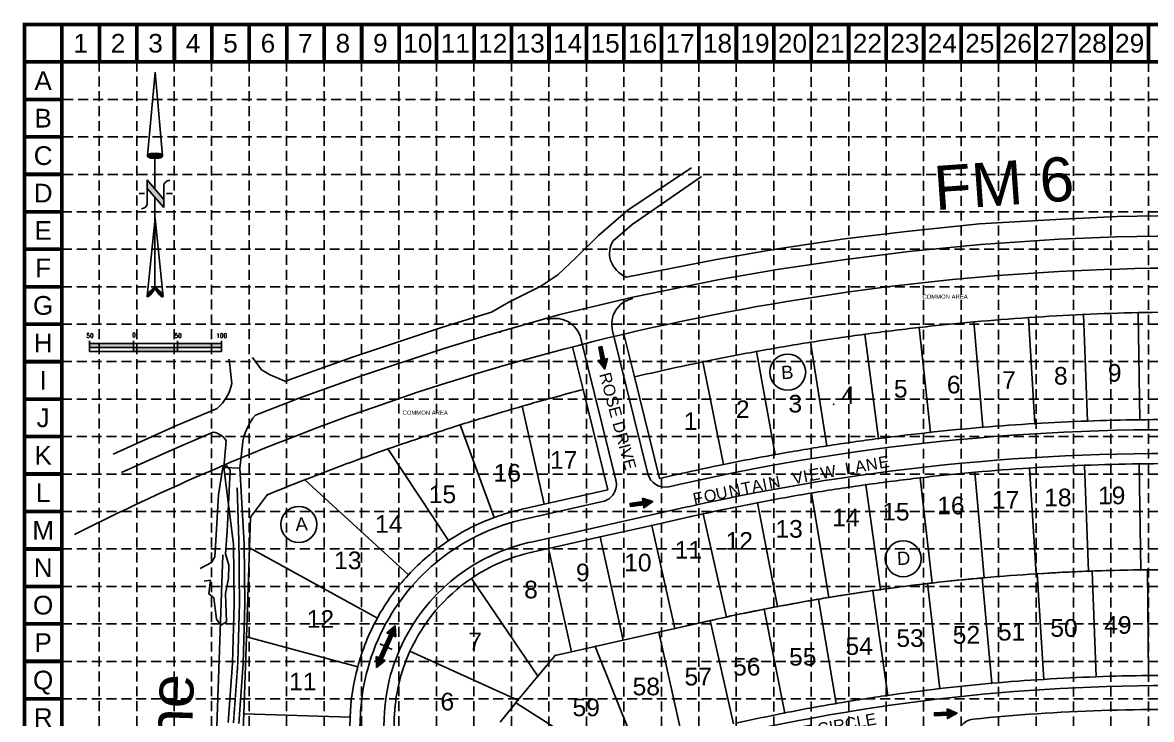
# Model space of a CAD drawing. Header units: inches. Extents: x 9761 to 12485, y 5538 to 7243.
# Drawn here: x 9761 to 11041, y 6452 to 7243 of the extents above; entities that cross this region are included whole.
import ezdxf
from ezdxf.enums import TextEntityAlignment as Align

# ---------------------------------------------------------------- set-up
doc = ezdxf.new("R2010")
doc.units = ezdxf.units.IN
doc.header["$MEASUREMENT"] = 0
for name, pattern in [('ASPHALT', [1.785, 1.5, 0.06, 0.02, 0.1, 0.045, 0.06]), ('CL', [0.74, 0.5, -0.07, 0.1, -0.07]), ('HIDDEN', [0.375, 0.25, -0.125]), ('SOLID_OPEN_END', [200, 100, 100])]:
    doc.linetypes.add(name, pattern=pattern)
for name, color, linetype in [('1-BC', 7, 'Continuous'), ('1-GRADING_TEXT', 7, 'Continuous'), ('1-LOTS', 150, 'Continuous'), ('BASE', 7, 'Continuous'), ('blockletters', 7, 'Continuous'), ('BOUNDARY', 7, 'Continuous'), ('DRAINAGE ARROWS', 7, 'Continuous'), ('EX-IMPROVEMENTS', 7, 'Continuous'), ('grid', 254, 'HIDDEN'), ('NARROW', 7, 'Continuous'), ('streetnames', 7, 'Continuous')]:
    doc.layers.add(name, color=color, linetype=linetype)
doc.styles.add('L120', font='simplex.shx', dxfattribs={"height": 4.8})
doc.styles.get("Standard").update_dxf_attribs({"font": 'ARIAL.TTF', "height": 25})

# ---------------------------------------------------------------- blocks, each defined once
blk = doc.blocks.new('North Arrow')
at = {"layer": 'NARROW'}
for p, q in [((32.43, 3.06), (32.43, 4.63)), ((0, 0), (22.36, 2)), ((0, 0), (22.33, -2.02)), ((28.77, -2.09), (34.02, 2.32)), ((36.18, 2.33), (30.46, 2.33)), ((36.16, 2.32), (31.04, -2.09)), ((39.1, 0.01), (59.96, 2.11)), ((31.2, -0.05), (21.66, -0.05)), ((21.66, -0.05), (21.66, -0.05)), ((28.77, -2.09), (34.95, -2.09)), ((32.43, -4.26), (32.43, -2.8)), ((57.45, -0.05), (33.41, -0.05)), ((59.83, -2.14), (39.04, -0.01)), ((57.69, -0.03), (57.77, -0.01)), ((57.77, -0.05), (57.69, -0.03))]:
    blk.add_line(p, q, dxfattribs=at)
blk.add_lwpolyline([(22.36, -2.03), (22.59, -1.93, 0.091577), (22.87, -1.44, 0.048306), (23.03, -0.75), (23.07, -0.01), (23.01, 0.82, 0.048306), (22.87, 1.42, 0.091577), (22.59, 1.91), (22.36, 2.01), (22.14, 1.91, 0.091577), (21.86, 1.42, 0.048306), (21.72, 0.82), (21.66, -0.01), (21.72, -0.83, 0.048306), (21.86, -1.44, 0.091577), (22.14, -1.93)], format="xyb", close=True, dxfattribs=at)
for points in [[(57.46, -0.03), (57.44, 0.08, -0.066818), (57.67, 0.47, -0.03073), (58.01, 0.84), (58.52, 1.29), (59.07, 1.7, -0.03073), (59.5, 1.95, -0.066818), (59.93, 2.1), (60.04, 2.06)], [(60.04, 2.06), (60.05, 1.95, -0.066818), (59.82, 1.56, -0.03073), (59.43, 1.14), (58.97, 0.74), (58.42, 0.33, -0.03073), (57.99, 0.08, -0.036692), (57.76, -0.02)], [(57.46, -0.04), (57.44, -0.15, 0.066818), (57.67, -0.54, 0.03073), (58.01, -0.9), (58.52, -1.36), (59.07, -1.77, 0.03073), (59.5, -2.02, 0.066818), (59.93, -2.17), (60.04, -2.13)], [(60.04, -2.13), (60.05, -2.01, 0.066818), (59.82, -1.63, 0.03073), (59.43, -1.2), (58.97, -0.8), (58.42, -0.4, 0.03073), (57.99, -0.15, 0.036692), (57.76, -0.05)]]:
    blk.add_lwpolyline(points, format="xyb", dxfattribs=at)
for centre, start, end in [((30.46, 3.86), 178.8769, 270), ((34.95, -3.62), 358.8769, 90)]:
    blk.add_arc(centre, 1.53, start, end, dxfattribs=at)
for points in [[(23.03, -0.76), (21.67, -0.05), (23.07, -0.05), (21.72, 0.82)], [(23.07, -0.05), (21.72, 0.82), (23.02, 0.75), (21.85, 1.42)], [(23.02, 0.75), (21.85, 1.42), (22.87, 1.44), (22.14, 1.91)], [(22.87, 1.44), (22.14, 1.91), (22.59, 1.91), (22.36, 2)], [(31.05, -2.09), (36.15, 2.36), (28.75, -2.06), (34.01, 2.36)], [(57.44, 0.08), (57.7, -0.01), (57.5, 0.21), (57.77, -0.01)], [(57.45, -0.04), (57.69, -0.02), (57.44, 0.08), (57.7, -0.01)], [(57.5, 0.21), (57.77, -0.01), (57.6, 0.39), (57.94, 0.06)], [(57.6, 0.39), (57.94, 0.06), (57.68, 0.5), (58.07, 0.13)], [(57.68, 0.5), (58.07, 0.13), (57.84, 0.66), (58.29, 0.26)], [(57.84, 0.66), (58.29, 0.26), (58.03, 0.86), (58.52, 0.41)], [(58.03, 0.86), (58.52, 0.41), (58.26, 1.07), (58.73, 0.57)], [(58.26, 1.07), (58.73, 0.57), (58.52, 1.3), (59.05, 0.81)], [(58.52, 1.3), (59.05, 0.81), (58.7, 1.42), (59.26, 0.99)], [(59.26, 1), (58.69, 1.42), (59.45, 1.15), (59, 1.65)], [(59.45, 1.15), (59, 1.65), (59.62, 1.34), (59.28, 1.82)], [(59.62, 1.34), (59.28, 1.82), (59.81, 1.55), (59.49, 1.95)], [(59.81, 1.55), (59.49, 1.95), (59.93, 1.73), (59.69, 2.04)], [(59.93, 1.73), (59.69, 2.04), (60.05, 1.94), (59.93, 2.1)], [(60.05, 1.94), (59.93, 2.1), (60.04, 2.06)], [(22.87, -1.44), (21.72, -0.87), (23.03, -0.76), (21.67, -0.05)], [(22.58, -1.93), (21.86, -1.45), (22.87, -1.44), (21.72, -0.87)], [(22.36, -2.01), (22.14, -1.93), (22.58, -1.93), (21.86, -1.45)], [(57.44, -0.14), (57.69, -0.02), (57.45, -0.04), (57.69, -0.02)], [(57.46, -0.19), (57.7, -0.03), (57.44, -0.14), (57.69, -0.02)], [(57.53, -0.33), (57.76, -0.05), (57.46, -0.19), (57.7, -0.03)], [(57.63, -0.48), (57.9, -0.1), (57.53, -0.33), (57.76, -0.05)], [(57.78, -0.66), (58.09, -0.2), (57.63, -0.48), (57.9, -0.1)], [(57.97, -0.87), (58.34, -0.35), (57.78, -0.66), (58.09, -0.2)], [(58.24, -1.11), (58.61, -0.54), (57.97, -0.87), (58.34, -0.35)], [(58.61, -1.43), (58.93, -0.77), (58.24, -1.11), (58.61, -0.54)], [(58.91, -1.64), (59.2, -1), (58.61, -1.43), (58.93, -0.77)], [(59.12, -1.79), (59.57, -1.36), (58.92, -1.65), (59.2, -1.01)], [(59.35, -1.93), (59.81, -1.62), (59.12, -1.79), (59.57, -1.36)], [(59.54, -1.32), (59.41, -1.18), (59.21, -1.01)], [(59.58, -2.05), (59.93, -1.79), (59.35, -1.93), (59.81, -1.62)], [(59.78, -2.13), (60.05, -2.01), (59.58, -2.05), (59.93, -1.79)], [(59.92, -2.17), (60.04, -2.13), (59.78, -2.13), (60.05, -2.01)]]:
    blk.add_solid(points, dxfattribs=at)
blk = doc.blocks.new('arrow')
blk.add_lwpolyline([(-67, -25.4), (-59.3, -25.4), (-59.6, -56.1), (-51.9, -56.2), (-51.6, -25.5), (-44, -25.5), (-55.3, -2.4), (-67, -25.4)], close=True)
at = {"color": 254}
for points in [[(-44, -25.5), (-67, -25.4), (-55.3, -2.4), (-67, -25.4)], [(-59.6, -56.1), (-51.9, -56.2), (-59.3, -25.4), (-51.6, -25.5)]]:
    blk.add_solid(points, dxfattribs=at)
blk = doc.blocks.new('2arrows')
at = {"color": 254}
for p, q in [((25.6, 3), (0, 0)), ((17.7, -18.7), (0, 0)), ((23, -4.3), (25.6, 3)), ((20.3, -11.5), (17.7, -18.7)), ((49.2, -22), (20.3, -11.5)), ((23, -4.3), (51.8, -14.8)), ((51.8, -14.8), (49.2, -22)), ((51.8, -14.8), (49.2, -22)), ((49.2, -22), (78.1, -32.5)), ((80.7, -25.2), (51.8, -14.8)), ((80.7, -25.2), (83.3, -18)), ((83.3, -18), (101.1, -36.7)), ((78.1, -32.5), (75.5, -39.7)), ((75.5, -39.7), (101.1, -36.7))]:
    blk.add_line(p, q, dxfattribs=at)
at = {"color": 7}
blk.add_line((45, -33.4), (55.8, -3.7), dxfattribs=at)
blk.add_lwpolyline([(20.3, -11.5), (17.7, -18.7), (0, 0), (25.6, 3), (23, -4.3), (80.7, -25.2), (83.3, -18), (101.1, -36.7), (75.5, -39.7), (78.1, -32.5), (20.3, -11.5)], close=True)
at = {"color": 254}
for points in [[(25.6, 3), (17.7, -18.7), (0, 0), (17.7, -18.7)], [(49.2, -22), (51.8, -14.8), (20.3, -11.5), (23, -4.3)], [(49.2, -22), (51.8, -14.8), (78.1, -32.5), (80.7, -25.2)], [(83.3, -18), (75.5, -39.7), (101.1, -36.7), (75.5, -39.7)]]:
    blk.add_solid(points, dxfattribs=at)
blk = doc.blocks.new('scale')
h = blk.add_hatch(color=7)
h.paths.add_polyline_path([(0, -7.5), (0, -3), (-50, -3), (-50, -7.5)])
h.paths.add_polyline_path([(0, -7.5), (0, -12), (50, -12), (50, -7.5)])
h.paths.add_polyline_path([(50, -3), (50, -7.5), (100, -7.5), (100, -3)])
at = {"color": 7}
for p, q in [((-50, -3), (-50, 0)), ((0, -3), (0, 0)), ((50, -3), (50, 0)), ((100, -3), (100, 0)), ((-50, -3), (0, -3)), ((-50, -3), (-50, -12)), ((-50, -7.5), (100, -7.5)), ((-50, -12), (0, -12)), ((0, -3), (100, -3)), ((0, -3), (0, -12)), ((0, -12), (100, -12)), ((50, -3), (50, -12)), ((100, -3), (100, -12))]:
    blk.add_line(p, q, dxfattribs=at)
at = {"color": 7, "style": 'L120'}
for s, p in [('50', (-53.4, 3.6)), ('0', (-1.4, 4.3)), ('50', (46.6, 3.6)), ('100', (94, 3.6))]:
    blk.add_text(s, height=4.8, dxfattribs=at).set_placement(p)

msp = doc.modelspace()

# ---------------------------------------------------------------- linework, layer by layer
at = {"layer": '1-BC', "color": 7, "linetype": 'Continuous'}
for p, q in [((10452, 6929.5), (10451.7, 6930.9)), ((10397.4, 6916.3), (10397, 6917.8)), ((10356.7, 6906), (10356.2, 6907.4)), ((10302.6, 6890.6), (10302.2, 6892.1)), ((10429.9, 6893.1, 603.9), (10470, 6730.8, 600.1)), ((10433.7, 6723.6, 600.2), (10394, 6884.3, 603.9)), ((10510.2, 6719.8, 599.3), (10493.8, 6716.1, 599.4)), ((10330, 6679.4, 600.5), (10418.6, 6699.3, 599.9)), ((10335.9, 6653, 600.5), (10516.1, 6693.5, 599.3)), ((10127.6, 5953.1), (10143.8, 6454.4)), ((10160.2, 6125.6, 596.4), (10170.8, 6453.5))]:
    msp.add_line(p, q, dxfattribs=at)
for centre, radius, start, end in [((10459, 6900.3), 30, 103.5099, 193.8792), ((10364.8, 6877.1), 30, 13.8792, 105.8268), ((11060.6, 4267.3), 2513.5, 88.1833, 102.6475), ((11060.6, 4267.3), 2486.5, 88.1833, 102.6475), ((10414.3, 6718.8), 20, 282.6475, 13.8792), ((10489.4, 6735.6), 20, 193.8792, 282.6475), ((10382.2, 6446.7), 238.5, 102.6475, 151.2144), ((10382.2, 6446.7), 211.5, 102.6475, 151.2144), ((10382.2, 6446.7), 238.5, 151.2144, 178.1475), ((10382.2, 6446.7), 211.5, 151.2144, 178.1475), ((11059.1, 4267), 2223.5, 88.1475, 102.6475), ((11059.1, 4267), 2196.5, 88.1475, 95.7472), ((10841.1, 6432.5), 20, 95.7472, 186.6291)]:
    msp.add_arc(centre, radius, start, end, dxfattribs=at)
for p in [(10452, 6929.5, 604.3), (10356.7, 6906, 604.8)]:
    msp.add_point(p, dxfattribs=at)
at = {"layer": '1-LOTS', "color": 7, "linetype": 'SOLID_OPEN_END'}
for p, q in [((10839.8, 6903.1), (10849.9, 6783.5)), ((10849.9, 6783.5), (10839.8, 6903.1)), ((10901.9, 6908), (10909.1, 6787.8)), ((10909.1, 6787.8), (10901.9, 6908)), ((10964.1, 6911.5), (10968.5, 6790.6)), ((10968.5, 6790.6), (10964.1, 6911.5)), ((11026.3, 6913.6), (11027.9, 6792.1)), ((11027.9, 6792.1), (11026.3, 6913.6)), ((10777.9, 6896.8), (10790.7, 6777.8)), ((10790.7, 6777.8), (10777.9, 6896.8)), ((10454.7, 6840.7), (10442.7, 6889.2)), ((10672.9, 6762.4), (10654.6, 6880)), ((10654.6, 6880), (10672.9, 6762.4)), ((10716.2, 6889.1), (10731.7, 6770.8)), ((10731.7, 6770.8), (10716.2, 6889.1)), ((10396.4, 6826.3), (10384.5, 6874.8)), ((10593.3, 6869.6), (10614.3, 6752.5)), ((10614.3, 6752.5), (10593.3, 6869.6)), ((10532.2, 6857.8), (10555.9, 6741.4)), ((10532.2, 6857.8), (10555.9, 6741.4)), ((10532.2, 6857.8), (10532.2, 6857.8)), ((10532.2, 6857.8), (10532.2, 6857.8)), ((10483.1, 6725.5), (10454.7, 6840.7)), ((10454.7, 6840.7), (10454.7, 6840.7)), ((10424.6, 6712.4), (10396.4, 6826.3)), ((10396.4, 6826.3), (10396.4, 6826.3)), ((10327.5, 6807.5), (10352.4, 6696.2)), ((10327.5, 6807.5), (10327.5, 6807.5)), ((10327.5, 6807.5), (10327.5, 6807.5)), ((10327.5, 6807.5), (10352.4, 6696.2)), ((10327.5, 6807.5), (10327.5, 6807.5)), ((10327.5, 6807.5), (10327.5, 6807.5)), ((10295.8, 6681.3), (10257.2, 6786.3)), ((10257.2, 6786.3), (10257.2, 6786.3)), ((10295.8, 6681.3), (10257.2, 6786.3)), ((10257.2, 6786.3), (10257.2, 6786.3)), ((10244, 6655), (10175, 6759)), ((10175, 6759), (10244, 6655)), ((10175, 6759), (10175, 6759)), ((10175, 6759), (10175, 6759)), ((10555.9, 6741.4), (10555.9, 6741.4)), ((10903, 6737.3), (10910.6, 6617.3)), ((10910.6, 6617.3), (10903, 6737.3)), ((10969.8, 6620.3), (10965.2, 6740.5)), ((10965.2, 6740.5), (10969.8, 6620.3)), ((11029, 6621.8), (11027.4, 6742.1)), ((11027.4, 6742.1), (11029, 6621.8)), ((10198.3, 6616), (10081, 6724.1)), ((10081, 6724.1), (10198.3, 6616)), ((10507.7, 6731), (10483.1, 6725.5)), ((10792.6, 6606.8), (10778.9, 6726.2)), ((10778.9, 6726.2), (10792.6, 6606.8)), ((10851.6, 6612.8), (10840.9, 6732.5)), ((10840.9, 6732.5), (10851.6, 6612.8)), ((10352.4, 6696.2), (10424.6, 6712.4)), ((10733.9, 6599.4), (10717.2, 6718.4)), ((10717.2, 6718.4), (10733.9, 6599.4)), ((10038.4, 6707.1), (10019.4, 6681.4)), ((10617, 6580.1), (10594.3, 6698)), ((10594.3, 6698), (10617, 6580.1)), ((10675.3, 6590.5), (10655.6, 6708.9)), ((10655.6, 6708.9), (10675.3, 6590.5)), ((10352.4, 6696.2), (10327.5, 6690.6)), ((10559.1, 6568.3), (10532.8, 6685.4)), ((10532.8, 6685.4), (10559.1, 6568.3)), ((10019.4, 6681.4), (10018.2, 6646.7)), ((10295.8, 6681.3), (10295.8, 6681.3)), ((10295.8, 6681.3), (10295.8, 6681.3)), ((10474.3, 6672.3), (10415.7, 6659.1)), ((10518.7, 6682.2), (10474.3, 6672.3)), ((10500.5, 6555.2), (10474.3, 6672.3)), ((10474.3, 6672.3), (10500.5, 6555.2)), ((10415.7, 6659.1), (10357.2, 6646)), ((10442, 6542.1), (10415.7, 6659.1)), ((10415.7, 6659.1), (10442, 6542.1)), ((10018.2, 6646.7), (10014.6, 6545.7)), ((10163.1, 6567), (10018.2, 6646.7)), ((10018.2, 6646.7), (10163.1, 6567)), ((10244, 6655), (10244, 6655)), ((10357.2, 6646), (10338.4, 6641.8)), ((10383.5, 6528.9), (10357.2, 6646)), ((10357.2, 6646), (10383.5, 6528.9)), ((10978.4, 6500.5), (10974.1, 6620.4)), ((10974.1, 6620.4), (10978.4, 6500.5)), ((11037.8, 6501.9), (11036.6, 6621.9)), ((11036.6, 6621.9), (11037.8, 6501.9)), ((10269.8, 6612), (10345.2, 6501.1)), ((10345.2, 6501.1), (10269.8, 6612)), ((10849.3, 6612.6), (10860, 6493.1)), ((10860, 6493.1), (10849.3, 6612.6)), ((10919.2, 6497.6), (10911.7, 6617.3)), ((10911.7, 6617.3), (10919.2, 6497.6)), ((10742.1, 6479.4), (10725.1, 6598.2)), ((10725.1, 6598.2), (10742.1, 6479.4)), ((10801, 6487), (10787.1, 6606.2)), ((10787.1, 6606.2), (10801, 6487)), ((10683.5, 6470.2), (10663.4, 6588.5)), ((10663.4, 6588.5), (10683.5, 6470.2)), ((10625.2, 6459.4), (10601.9, 6577.2)), ((10601.9, 6577.2), (10625.2, 6459.4)), ((10500.5, 6555.2), (10543.4, 6564.8)), ((10540.8, 6564.2), (10500.5, 6555.2)), ((10543.4, 6564.8), (10540.8, 6564.2)), ((10567.1, 6447.1), (10540.8, 6564.2)), ((10540.8, 6564.2), (10567.1, 6447.1)), ((10014.6, 6545.7), (10011.6, 6458.6)), ((10140.8, 6511.7), (10014.6, 6545.7)), ((10014.6, 6545.7), (10140.8, 6511.7)), ((10442, 6542.1), (10500.5, 6555.2)), ((10482.3, 6551.1), (10442, 6542.1)), ((10500.5, 6555.2), (10482.3, 6551.1)), ((10508.6, 6434), (10482.3, 6551.1)), ((10482.3, 6551.1), (10508.6, 6434)), ((10383.5, 6528.9), (10442, 6542.1)), ((10410.2, 6534.9), (10383.5, 6528.9)), ((10442, 6542.1), (10410.2, 6534.9)), ((10451.7, 6431.4), (10410.2, 6534.9)), ((10410.2, 6534.9), (10451.7, 6431.4)), ((10322.6, 6473.8), (10200.1, 6529.4)), ((10200.1, 6529.4), (10322.6, 6473.8)), ((10345.2, 6501.1), (10364.7, 6524.7)), ((10364.7, 6524.7), (10345.2, 6501.1)), ((10364.7, 6524.7), (10383.5, 6528.9)), ((10383.5, 6528.9), (10364.7, 6524.7)), ((10345.2, 6501.1), (10322.6, 6473.8)), ((10322.6, 6473.8), (10345.2, 6501.1)), ((10302.3, 6449.2), (10322.6, 6473.8)), ((10320.3, 6471), (10302.3, 6449.2)), ((10322.6, 6473.8), (10320.3, 6471)), ((10320.3, 6471), (10418, 6409)), ((10418, 6409), (10320.3, 6471)), ((10011.6, 6458.6), (10009.4, 6396.8)), ((10011.6, 6458.6), (10132.3, 6454.7)), ((10132.3, 6454.7), (10011.6, 6458.6)), ((10130.3, 6392.9), (10132.3, 6454.7)), ((10182.3, 6453.1), (10181.8, 6436.6))]:
    msp.add_line(p, q, dxfattribs=at)
for centre, radius, start, end in [((11088.8, 4149.4), 2764.9, 95.1655, 96.4552), ((11088.8, 4149.4), 2764.9, 93.8755, 95.1655), ((11088.8, 4149.4), 2764.9, 92.5853, 93.8755), ((11088.8, 4149.4), 2764.9, 91.2947, 92.5853), ((11088.8, 4149.4), 2764.9, 90.0039, 91.2947), ((11088.8, 4149.4), 2764.9, 96.4552, 97.7448), ((11088.8, 4149.4), 2764.9, 99.0342, 100.3235), ((11088.8, 4149.4), 2764.9, 97.7448, 99.0342), ((11088.8, 4149.4), 2764.9, 100.3235, 101.6126), ((11088.8, 4149.4), 2764.9, 101.6126, 103.2575), ((11088.8, 4149.4), 2764.9, 104.5009, 105.9824), ((11088.8, 4149.4), 2764.9, 105.9824, 107.5041), ((11060.6, 4267.3), 2525, 93.4388, 94.7871), ((11060.6, 4267.3), 2525, 92.0905, 93.4388), ((11060.6, 4267.3), 2525, 90.7422, 92.0905), ((11060.6, 4267.3), 2525, 89.3939, 90.7422), ((11088.8, 4149.4), 2764.9, 107.5041, 109.2993), ((11060.6, 4267.3), 2525, 96.1354, 97.4836), ((11060.6, 4267.3), 2525, 94.7871, 96.1354), ((11060.6, 4267.3), 2525, 98.8319, 100.1801), ((11060.6, 4267.3), 2525, 97.4836, 98.8319), ((11088.8, 4149.4), 2764.9, 109.2993, 111.3767), ((11060.6, 4267.3), 2525, 100.1801, 101.5283), ((11060.6, 4267.3), 2525, 101.5283, 102.6475), ((11060.6, 4267.3), 2475, 93.6509, 95.0923), ((11060.6, 4267.3), 2475, 92.2095, 93.6509), ((11060.6, 4267.3), 2475, 90.7681, 92.2095), ((11060.6, 4267.3), 2475, 89.3267, 90.7681), ((11088.8, 4149.4), 2764.9, 111.3767, 112.3275), ((11060.6, 4267.3), 2475, 96.5337, 97.9751), ((11060.6, 4267.3), 2475, 95.0923, 96.5337), ((11060.6, 4267.3), 2475, 97.9751, 99.4165), ((11060.6, 4267.3), 2475, 100.8579, 102.312), ((11060.6, 4267.3), 2475, 99.4165, 100.8579), ((10382.2, 6446.7), 250, 102.6475, 110.2118), ((11060.6, 4267.3), 2475, 102.312, 102.6475), ((10382.2, 6446.7), 250, 110.2118, 123.5674), ((10382.2, 6446.7), 250, 123.5674, 137.3516), ((10382.2, 6446.7), 200, 102.6475, 124.2146), ((11059.1, 4267), 2355, 92.0673, 93.5885), ((11059.1, 4267), 2355, 90.7314, 92.1726), ((11059.1, 4267), 2355, 90.5462, 92.0673), ((11059.1, 4267), 2355, 89.2902, 90.7314), ((11059.1, 4267), 2355, 89.025, 90.5462), ((10382.2, 6446.7), 250, 137.3516, 151.2144), ((10382.2, 6446.7), 200, 124.2146, 155.5484), ((11059.1, 4267), 2355, 95.0551, 96.4964), ((11059.1, 4267), 2355, 95.1097, 96.4964), ((11059.1, 4267), 2355, 95.0551, 95.1097), ((11059.1, 4267), 2355, 93.6139, 95.0551), ((11059.1, 4267), 2355, 93.6139, 95.0551), ((11059.1, 4267), 2355, 92.1726, 93.6139), ((11059.1, 4267), 2355, 93.5885, 93.6139), ((11059.1, 4267), 2355, 97.9377, 99.3791), ((11059.1, 4267), 2355, 98.152, 99.3791), ((11059.1, 4267), 2355, 96.6308, 98.152), ((11059.1, 4267), 2355, 96.4964, 97.9377), ((11059.1, 4267), 2355, 96.4964, 96.6308), ((11059.1, 4267), 2355, 99.3791, 100.8204), ((11059.1, 4267), 2355, 99.6732, 100.8204), ((11059.1, 4267), 2355, 99.3791, 99.6732), ((11059.1, 4267), 2355, 100.8204, 102.2574), ((11059.1, 4267), 2355, 101.1944, 102.2574), ((11059.1, 4267), 2355, 100.8204, 101.1944), ((10382.2, 6446.7), 250, 151.2144, 164.92), ((11059.1, 4267), 2355, 102.2574, 102.6475), ((11059.1, 4267), 2355, 102.2574, 102.6475), ((10382.2, 6446.7), 200, 155.5484, 178.1475), ((10382.2, 6446.7), 250, 164.92, 178.1475), ((11059.1, 4267), 2235, 95.1097, 96.6308), ((11059.1, 4267), 2235, 93.5885, 95.1097), ((11059.1, 4267), 2235, 92.0673, 93.5885), ((11059.1, 4267), 2235, 90.5462, 92.0673), ((11059.1, 4267), 2235, 89.025, 90.5462), ((11059.1, 4267), 2235, 96.6308, 98.152), ((11059.1, 4267), 2235, 99.6732, 101.1944), ((11059.1, 4267), 2235, 98.152, 99.6732), ((11059.1, 4267), 2235, 101.1944, 102.6475)]:
    msp.add_arc(centre, radius, start, end, dxfattribs=at)
at = {"layer": '1-LOTS', "color": 7, "linetype": 'Continuous'}
for p in [(10839.8, 6903.1), (10901.9, 6908), (10964.1, 6911.5), (11026.3, 6913.6), (10777.9, 6896.8), (10654.6, 6880), (10716.2, 6889.1), (10593.3, 6869.6), (10532.2, 6857.8), (10680.8, 6809.6), (10909.1, 6787.8), (10968.5, 6790.6), (11027.9, 6792.1), (10790.7, 6777.8), (10849.9, 6783.5), (10672.9, 6762.4), (10731.7, 6770.8), (10175, 6759), (10614.3, 6752.5), (10555.9, 6741.4), (10903, 6737.3), (10965.2, 6740.5), (11027.4, 6742.1), (10081, 6724.1), (10778.9, 6726.2), (10840.9, 6732.5), (10717.2, 6718.4), (10038.4, 6707.1), (10594.3, 6698), (10655.6, 6708.9), (10532.8, 6685.4), (10019.4, 6681.4), (10474.3, 6672.3), (10518.7, 6682.2), (10415.7, 6659.1), (10018.2, 6646.7), (10244, 6655), (10357.2, 6646), (10338.4, 6641.8), (10974.1, 6620.4), (11029, 6621.8), (11036.6, 6621.9), (10198.3, 6616), (10269.8, 6612), (10849.3, 6612.6), (10851.6, 6612.8), (10910.6, 6617.3), (10911.7, 6617.3), (10969.8, 6620.3), (10725.1, 6598.2), (10733.9, 6599.4), (10787.1, 6606.2), (10792.6, 6606.8), (10663.4, 6588.5), (10675.3, 6590.5), (10601.9, 6577.2), (10617, 6580.1), (10163.1, 6567), (10540.8, 6564.2), (10543.4, 6564.8), (10559.1, 6568.3), (10014.6, 6545.7), (10482.3, 6551.1), (10500.5, 6555.2), (10410.2, 6534.9), (10442, 6542.1), (10200.1, 6529.4), (10364.7, 6524.7), (10383.5, 6528.9), (10140.8, 6511.7), (10345.2, 6501.1), (10860, 6493.1), (10919.2, 6497.6), (10978.4, 6500.5), (11037.8, 6501.9), (10801, 6487), (10320.3, 6471), (10322.6, 6473.8), (10683.5, 6470.2), (10742.1, 6479.4), (10011.6, 6458.6), (10132.3, 6454.7), (10625.2, 6459.4), (10182.3, 6453.1)]:
    msp.add_point(p, dxfattribs=at)
at = {"layer": 'BASE', "const_width": 4.25}
for points in [[(9762.8, 5540.5), (12482.7, 5540.5), (12482.7, 7240.5), (9762.8, 7240.5)], [(9805.3, 5583), (12440.2, 5583), (12440.2, 7198), (9805.3, 7198)]]:
    msp.add_lwpolyline(points, close=True, dxfattribs=at)
for points in [[(9805.3, 7198), (9805.3, 7240.5)], [(9847.8, 7198), (9847.8, 7240.5)], [(9890.3, 7198), (9890.3, 7240.5)], [(9932.8, 7198), (9932.8, 7240.5)], [(9975.3, 7198), (9975.3, 7240.5)], [(10017.8, 7198), (10017.8, 7240.5)], [(10060.3, 7198), (10060.3, 7240.5)], [(10102.8, 7198), (10102.8, 7240.5)], [(10145.3, 7198), (10145.3, 7240.5)], [(10187.8, 7198), (10187.8, 7240.5)], [(10230.3, 7198), (10230.3, 7240.5)], [(10272.8, 7198), (10272.8, 7240.5)], [(10315.3, 7198), (10315.3, 7240.5)], [(10357.8, 7198), (10357.8, 7240.5)], [(10400.3, 7198), (10400.3, 7240.5)], [(10442.8, 7198), (10442.8, 7240.5)], [(10485.3, 7198), (10485.3, 7240.5)], [(10527.8, 7198), (10527.8, 7240.5)], [(10570.3, 7198), (10570.3, 7240.5)], [(10612.8, 7198), (10612.8, 7240.5)], [(10655.3, 7198), (10655.3, 7240.5)], [(10697.8, 7198), (10697.8, 7240.5)], [(10740.3, 7198), (10740.3, 7240.5)], [(10782.8, 7198), (10782.8, 7240.5)], [(10825.3, 7198), (10825.3, 7240.5)], [(10867.8, 7198), (10867.8, 7240.5)], [(10910.3, 7198), (10910.3, 7240.5)], [(10952.8, 7198), (10952.8, 7240.5)], [(10995.3, 7198), (10995.3, 7240.5)], [(11037.8, 7198), (11037.8, 7240.5)], [(9805.3, 7198), (9762.8, 7198)], [(9805.3, 7155.5), (9762.8, 7155.5)], [(9805.3, 7113), (9762.8, 7113)], [(9805.3, 7070.5), (9762.8, 7070.5)], [(9805.3, 7028), (9762.8, 7028)], [(9805.3, 6985.5), (9762.8, 6985.5)], [(9805.3, 6943), (9762.8, 6943)], [(9805.3, 6900.5), (9762.8, 6900.5)], [(9805.3, 6858), (9762.8, 6858)], [(9805.3, 6815.5), (9762.8, 6815.5)], [(9805.3, 6773), (9805.3, 6815.5)], [(9805.3, 6773), (9762.8, 6773)], [(9805.3, 6730.5), (9762.8, 6730.5)], [(9805.3, 6688), (9762.8, 6688)], [(9805.3, 6645.5), (9762.8, 6645.5)], [(9805.3, 6603), (9762.8, 6603)], [(9805.3, 6560.5), (9762.8, 6560.5)], [(9805.3, 6518), (9762.8, 6518)], [(9805.3, 6475.5), (9762.8, 6475.5)]]:
    msp.add_lwpolyline(points, dxfattribs=at)
at = {"layer": 'BOUNDARY', "color": 7, "linetype": 'Continuous'}
for p, q in [((10094.6, 6782.9), (10094.6, 6782.9)), ((9964.2, 5965.2), (9987.9, 6638.9))]:
    msp.add_line(p, q, dxfattribs=at)
msp.add_arc((11088.8, 4149.4), 2814.9, 88.1833, 110.6829, dxfattribs=at)
at = {"layer": 'EX-IMPROVEMENTS', "color": 7, "linetype": 'ASPHALT'}
for p, q in [((10447.8, 7030.2), (10519.3, 7078)), ((10530.9, 7067.9), (10452.1, 7013.6)), ((10414, 7000.9), (10447.8, 7030.2)), ((10846.2, 7014.3), (10932.9, 7019.4)), ((10932.9, 7019.4), (11002.5, 7022.5)), ((11002.5, 7022.5), (11075.6, 7023.7)), ((10452.1, 7013.6), (10430.7, 6995)), ((10692.9, 6997.3), (10762.9, 7005.8)), ((10762.9, 7005.8), (10846.2, 7014.3)), ((10388.5, 6976), (10414, 7000.9)), ((10430.7, 6995), (10430.7, 6995)), ((10614.8, 6985.7), (10692.9, 6997.3)), ((10936.4, 6997), (10847.2, 6991)), ((11001.6, 6999.5), (10936.4, 6997)), ((11075.1, 7000.7), (11001.6, 6999.5)), ((10547.7, 6973.7), (10614.8, 6985.7)), ((10766.1, 6983.1), (10694.2, 6973.8)), ((10847.2, 6991), (10766.1, 6983.1)), ((10368, 6956.3), (10388.5, 6976)), ((10427.6, 6972.7), (10427.6, 6972.7)), ((10427.6, 6972.7), (10427.6, 6972.7)), ((10445.3, 6953.7), (10547.7, 6973.7)), ((10694.2, 6973.8), (10616.6, 6962.6)), ((10348.5, 6943.5), (10368, 6956.3)), ((10445.3, 6953.7), (10445.3, 6953.7)), ((10616.6, 6962.6), (10551.4, 6951.1)), ((10312.4, 6925.6), (10348.5, 6943.5)), ((10551.4, 6951.1), (10453, 6931.2)), ((10453, 6931.2), (10370.1, 6911.3)), ((10292.6, 6914), (10312.4, 6925.6)), ((10235.8, 6896.7), (10274.1, 6908.4)), ((10274.1, 6908.4), (10292.6, 6914)), ((10370.1, 6911.3), (10285.8, 6887.4)), ((10135, 6863.2), (10235.8, 6896.7)), ((10285.8, 6887.4), (10238.7, 6873)), ((10238.7, 6873), (10145.1, 6842)), ((9998, 6833.3), (9995.1, 6860.8)), ((10021.5, 6862.6), (10031.6, 6848.6)), ((10086.1, 6845.8), (10135, 6863.2)), ((10031.6, 6848.6), (10031.6, 6848.6)), ((10059.1, 6835.7), (10086.1, 6845.8)), ((10145.1, 6842), (10076.2, 6817.5)), ((9998, 6833.3), (9998, 6833.3)), ((10059.1, 6835.7), (10059.1, 6835.7)), ((10076.2, 6817.5), (10025, 6797.4)), ((9934.7, 6785.3), (9981.5, 6804.9)), ((9981.5, 6804.9), (9981.5, 6804.9)), ((10025, 6797.4), (10025, 6797.4)), ((9863.5, 6752.9), (9934.7, 6785.3)), ((9977, 6778), (9930.3, 6758.1)), ((9977, 6778), (9977, 6778)), ((9988.9, 6737.8), (9991.7, 6768.2)), ((9991.7, 6768.2), (9991.7, 6768.2)), ((10010, 6763.3), (10007.1, 6737)), ((10010, 6763.3), (10010, 6763.3)), ((9930.3, 6758.1), (9872.8, 6732.1)), ((10007.1, 6737), (9988.9, 6737.8))]:
    msp.add_line(p, q, dxfattribs=at)
at = {"layer": 'EX-IMPROVEMENTS', "color": 7, "linetype": 'Continuous'}
for p, q in [((10094.6, 6782.9), (10094.6, 6782.9)), ((9987.9, 6738.2), (9982.8, 6706.8)), ((9992.1, 6740.3), (9987.9, 6738.2)), ((10000.1, 6651), (9988.9, 6737.8)), ((9996.1, 6735), (9992.1, 6740.3)), ((10012.1, 6651.2), (10007.1, 6737)), ((9994.7, 6703.6), (9996.1, 6735)), ((9982.8, 6706.8), (9979.8, 6655)), ((9992.9, 6665.9), (9994.7, 6703.6)), ((9990.8, 6640), (9992.9, 6665.9)), ((9979.8, 6655), (9978.6, 6636.4)), ((10000.7, 6583.3), (10000.1, 6651)), ((10012.7, 6583.2), (10012.1, 6651.2)), ((9978.6, 6636.4), (9974.8, 6630.2)), ((9994.8, 6627.1), (9990.8, 6640)), ((9974.8, 6630.2), (9962.1, 6623.4)), ((9994.3, 6612.1), (9994.8, 6627.1)), ((9966.5, 6609), (9974, 6610.2)), ((9974, 6610.2), (9971.9, 6594.5)), ((9991, 6595.1), (9994.3, 6612.1)), ((9991.9, 6563), (9991, 6595.1)), ((9971.9, 6594.5), (9977.6, 6590)), ((9977.6, 6590), (9980.8, 6565.8)), ((9998.8, 6516), (10000.7, 6583.3)), ((10010.8, 6515.4), (10012.7, 6583.2)), ((9980.8, 6565.8), (9985.7, 6559.1)), ((9985.7, 6559.1), (9991.9, 6563)), ((9993.9, 6448.6), (9998.8, 6516)), ((10005.9, 6447.7), (10010.8, 6515.4))]:
    msp.add_line(p, q, dxfattribs=at)
at = {"layer": 'EX-IMPROVEMENTS', "color": 7, "linetype": 'CL'}
for p, q in [((10006.1, 6651.1), (10004.1, 6715.3)), ((10006.7, 6583.2), (10006.1, 6651.1)), ((10004.8, 6515.7), (10006.7, 6583.2)), ((9999.9, 6448.1), (10004.8, 6515.7))]:
    msp.add_line(p, q, dxfattribs=at)
at = {"layer": 'EX-IMPROVEMENTS', "color": 7, "linetype": 'ASPHALT'}
for centre, radius, start, end in [((10454.6, 6980.3), 28.1, 148.5726, 195.5972), ((10460.9, 6985.9), 35.8, 201.5852, 244.2143), ((10109.2, 6978.1), 151, 239.0834, 250.6467), ((9947, 6843.9), 52.2, 311.4626, 348.1998), ((10072, 6756.4), 62.4, 138.9377, 173.6139), ((9973.6, 6757), 21.3, 31.7897, 80.7772)]:
    msp.add_arc(centre, radius, start, end, dxfattribs=at)
at = {"layer": 'EX-IMPROVEMENTS', "color": 7, "linetype": 'Continuous'}
msp.add_arc((11088.8, 4149.4), 2814.9, 110.6829, 116.8055, dxfattribs=at)
at = {"layer": 'grid', "color": 252, "linetype": 'HIDDEN', "ltscale": 45}
for p, q in [((9847.7, 7198.4), (9847.7, 5710.3)), ((9890.1, 7198.4), (9890.1, 5710.3)), ((9932.6, 7198.4), (9932.6, 5710.3)), ((9975.1, 7198.4), (9975.1, 5710.3)), ((10017.6, 7198.4), (10017.6, 5710.3)), ((10060.1, 7198.4), (10060.1, 5710.3)), ((10102.6, 7198.4), (10102.6, 5710.3)), ((10145.1, 7198.4), (10145.1, 5710.3)), ((10187.6, 7198.4), (10187.6, 5710.3)), ((10230.1, 7198.4), (10230.1, 5710.3)), ((10272.6, 7198.4), (10272.6, 5710.3)), ((10315.1, 7198.4), (10315.1, 5710.3)), ((10357.8, 7198), (10357.8, 5710.3)), ((10400.3, 7198), (10400.3, 5710.3)), ((10442.8, 7198), (10442.8, 5710.3)), ((10485.3, 7198), (10485.3, 5710.3)), ((10527.8, 7198), (10527.8, 5710.3)), ((10570.3, 7198), (10570.3, 5710.3)), ((10612.8, 7198), (10612.8, 5710.3)), ((10655.3, 7198), (10655.3, 5710.3)), ((10697.8, 7198), (10697.8, 5710.3)), ((10740.3, 7198), (10740.3, 5710.3)), ((10782.8, 7198), (10782.8, 5710.3)), ((10825.3, 7198), (10825.3, 5710.3)), ((10867.8, 7198), (10867.8, 5710.3)), ((10910.3, 7198), (10910.3, 5710.3)), ((10952.8, 7198), (10952.8, 5710.3)), ((10995.3, 7198), (10995.3, 5710.3)), ((11037.8, 7198), (11037.8, 5710.3)), ((9806.9, 7155.4), (12441.8, 7155.4)), ((9806.9, 7112.9), (12441.8, 7112.9)), ((9806.9, 7070.4), (12441.8, 7070.4)), ((9805.3, 7028), (12440.2, 7028)), ((9805.3, 6985.5), (12440.2, 6985.5)), ((9805.3, 6943), (12440.2, 6943)), ((9805.3, 6900.5), (12440.2, 6900.5)), ((9805.3, 6858), (12440.2, 6858)), ((9805.3, 6815.5), (12440.2, 6815.5)), ((9805.3, 6773), (12440.2, 6773)), ((9805.3, 6730.5), (12440.2, 6730.5)), ((9805.3, 6688), (12440.2, 6688)), ((9805.3, 6645.5), (12440.2, 6645.5)), ((9805.3, 6603), (12440.2, 6603)), ((9805.3, 6560.5), (12440.2, 6560.5)), ((9805.3, 6518), (12440.2, 6518)), ((9805.3, 6475.5), (12440.2, 6475.5))]:
    msp.add_line(p, q, dxfattribs=at)
at = {"layer": 'streetnames', "color": 7}
for centre in [(10628.6, 6846), (10074, 6673.2), (10759.7, 6634.4)]:
    msp.add_circle(centre, 20.4, dxfattribs=at)

# ---------------------------------------------------------------- block references
at = {"layer": 'BASE', "xscale": 4.249920445312455, "yscale": 4.249920445312455, "zscale": 4.249920445312227, "rotation": 270}
msp.add_blockref('North Arrow', (9911, 7186.5), dxfattribs=at)
at = {"layer": 'DRAINAGE ARROWS'}
msp.add_blockref('scale', (9886.4, 6881.5), dxfattribs=at)
for name, p, xscale, yscale, zscale, rotation in [('arrow', (10395.4, 6843), 0.4777206220570173, 0.4777206220570173, 0.4777206220566869, 191.7595678833743), ('arrow', (10480.8, 6673.3), 0.4777206220570995, 0.4777206220575483, 0.4777206220566869, 279.1692226644231), ('2arrows', (10183.5, 6558.2), 0.4799999999996384, 0.4799999999993494, 0.48, 265.7419125801596), ('arrow', (10823.4, 6432.9), 0.4777206220569741, 0.4777206220569741, 0.4777206220566869, 273.3056948277979)]:
    msp.add_blockref(name, p, dxfattribs=dict(at, xscale=xscale, yscale=yscale, zscale=zscale, rotation=rotation))

# ---------------------------------------------------------------- texts
at = {"layer": '1-GRADING_TEXT', "color": 7, "linetype": 'Continuous'}
for s, p in [('8', (10938.4, 6841.9)), ('9', (10999.5, 6845.3)), ('6', (10816.9, 6832)), ('7', (10879.6, 6837.1)), ('4', (10697, 6819.9)), ('5', (10756.8, 6827.3)), ('2', (10577.6, 6804)), ('3', (10637.2, 6810.3)), ('1', (10518.5, 6790.5)), ('17', (10374.5, 6746.5)), ('16', (10310.5, 6731.9)), ('15', (10237, 6707.5)), ('17', (10875.8, 6701.2)), ('18', (10935.1, 6703.9)), ('19', (10996.1, 6706.2)), ('15', (10751.3, 6687.8)), ('16', (10813.7, 6694.8)), ('14', (10694.6, 6681.1)), ('14', (10176.1, 6673.9)), ('13', (10630.2, 6668.3)), ('12', (10573.7, 6654.6)), ('11', (10515.9, 6644.5)), ('13', (10129.6, 6632.6)), ('10', (10458.6, 6630.1)), ('9', (10396.2, 6618.8)), ('8', (10337.4, 6599.5)), ('12', (10098.5, 6566.1)), ('49', (11003.2, 6559.3)), ('52', (10831.3, 6548.1)), ('51', (10882.6, 6551.6)), ('50', (10942, 6555.9)), ('7', (10274, 6540.7)), ('54', (10709.7, 6535.3)), ('53', (10767.4, 6544.4)), ('55', (10645.7, 6523.2)), ('56', (10582.2, 6512)), ('11', (10078.5, 6495.1)), ('57', (10527.1, 6500.7)), ('58', (10468.2, 6489.5)), ('6', (10242.5, 6472.4)), ('59', (10400, 6465.8))]:
    msp.add_text(s, height=20, dxfattribs=at).set_placement(p, align=Align.MIDDLE_CENTER)
at = {"layer": 'BASE'}
for s, height, p in [('1', 21.2, (9826.5, 7219.2)), ('2', 21.2, (9869, 7219.2)), ('3', 21.2, (9911.5, 7219.2)), ('4', 21.2, (9954, 7219.2)), ('5', 21.2, (9996.5, 7219.2)), ('6', 21.2, (10039, 7219.2)), ('7', 21.2, (10081.5, 7219.2)), ('8', 21.2, (10124, 7219.2)), ('9', 21.2, (10166.5, 7219.2)), ('10', 21.25, (10209, 7219.2)), ('11', 21.25, (10251.5, 7219.2)), ('12', 21.25, (10294, 7219.2)), ('13', 21.25, (10336.5, 7219.2)), ('14', 21.25, (10379, 7219.2)), ('15', 21.25, (10421.5, 7219.2)), ('16', 21.25, (10464, 7219.2)), ('17', 21.25, (10506.5, 7219.2)), ('18', 21.25, (10549, 7219.2)), ('19', 21.25, (10591.5, 7219.2)), ('20', 21.25, (10634, 7219.2)), ('21', 21.25, (10676.5, 7219.2)), ('22', 21.25, (10719, 7219.2)), ('23', 21.25, (10761.5, 7219.2)), ('24', 21.25, (10804, 7219.2)), ('25', 21.25, (10846.5, 7219.2)), ('26', 21.25, (10889, 7219.2)), ('27', 21.25, (10931.5, 7219.2)), ('28', 21.25, (10974, 7219.2)), ('29', 21.25, (11016.5, 7219.2)), ('A', 21.2, (9784, 7176.7)), ('B', 21.2, (9784, 7134.2)), ('C', 21.2, (9784, 7091.7)), ('D', 21.2, (9784, 7049.2)), ('E', 21.2, (9784, 7006.8)), ('F', 21.2, (9784, 6964.3)), ('G', 21.2, (9784, 6921.8)), ('H', 21.2, (9784, 6879.3)), ('I', 21.2, (9784, 6836.8)), ('J', 21.2, (9784, 6794.3)), ('K', 21.2, (9784, 6751.8)), ('L', 21.2, (9784, 6709.3)), ('M', 21.2, (9784, 6666.8)), ('N', 21.2, (9784, 6624.3)), ('O', 21.2, (9784, 6581.8)), ('P', 21.2, (9784, 6539.3)), ('Q', 21.2, (9784, 6496.8)), ('R', 21.2, (9784, 6454.3))]:
    msp.add_text(s, height=height, dxfattribs=at).set_placement(p, align=Align.MIDDLE_CENTER)
at = {"layer": 'blockletters', "color": 7, "linetype": 'Continuous'}
for s, p in [('B', (10628.1, 6845.9)), ('A', (10077.1, 6673.8)), ('D', (10760.1, 6635))]:
    msp.add_text(s, height=15, rotation=3, dxfattribs=at).set_placement(p, align=Align.MIDDLE_CENTER)
at = {"layer": 'streetnames', "color": 7, "linetype": 'Continuous'}
for s, height, rotation, p in [('FM 6', 50, 4.0887, (10794.4, 7054.7)), ('ROSE DRIVE', 13.19, 285.1434, (10421.1, 6845.4)), ('N', 13.2, 9.7836, (10717.3, 6740.5)), ('E', 13.2, 9.5895, (10731.5, 6743)), ('E', 13.2, 10.6429, (10653, 6728.9)), ('W', 13.2, 10.437, (10666, 6731.3)), ('L', 13.2, 10.0806, (10693.8, 6736.4)), ('A', 13.2, 9.9499, (10704.9, 6738.3)), ('A', 13.2, 11.4508, (10587.7, 6716)), ('I', 13.2, 11.2885, (10600, 6718.5)), ('N', 13.2, 11.237, (10606.8, 6719.9)), ('V', 13.2, 10.8489, (10633.9, 6725.2)), ('I', 13.2, 10.6944, (10646.2, 6727.6)), ('F', 13.2, 12.3023, (10521.3, 6702)), ('O', 13.2, 12.1439, (10533.6, 6704.6)), ('U', 13.2, 11.9617, (10547.1, 6707.6)), ('N', 13.2, 11.7637, (10561.8, 6710.7)), ('T', 13.2, 11.5855, (10576, 6713.6)), ('Sebastian Lane', 50, 88.2283, (9915.1, 6018.6)), ('JASMINE CIRCLE', 13.192, 10.215, (10578.8, 6426))]:
    msp.add_text(s, height=height, rotation=rotation, dxfattribs=at).set_placement(p, align=Align.MIDDLE_LEFT)
for p in [(10807.1, 6931.7), (10217.4, 6800.1)]:
    msp.add_text('COMMON AREA', height=4.8, dxfattribs=at).set_placement(p, align=Align.MIDDLE_CENTER)

doc.saveas('drawing.dxf')
